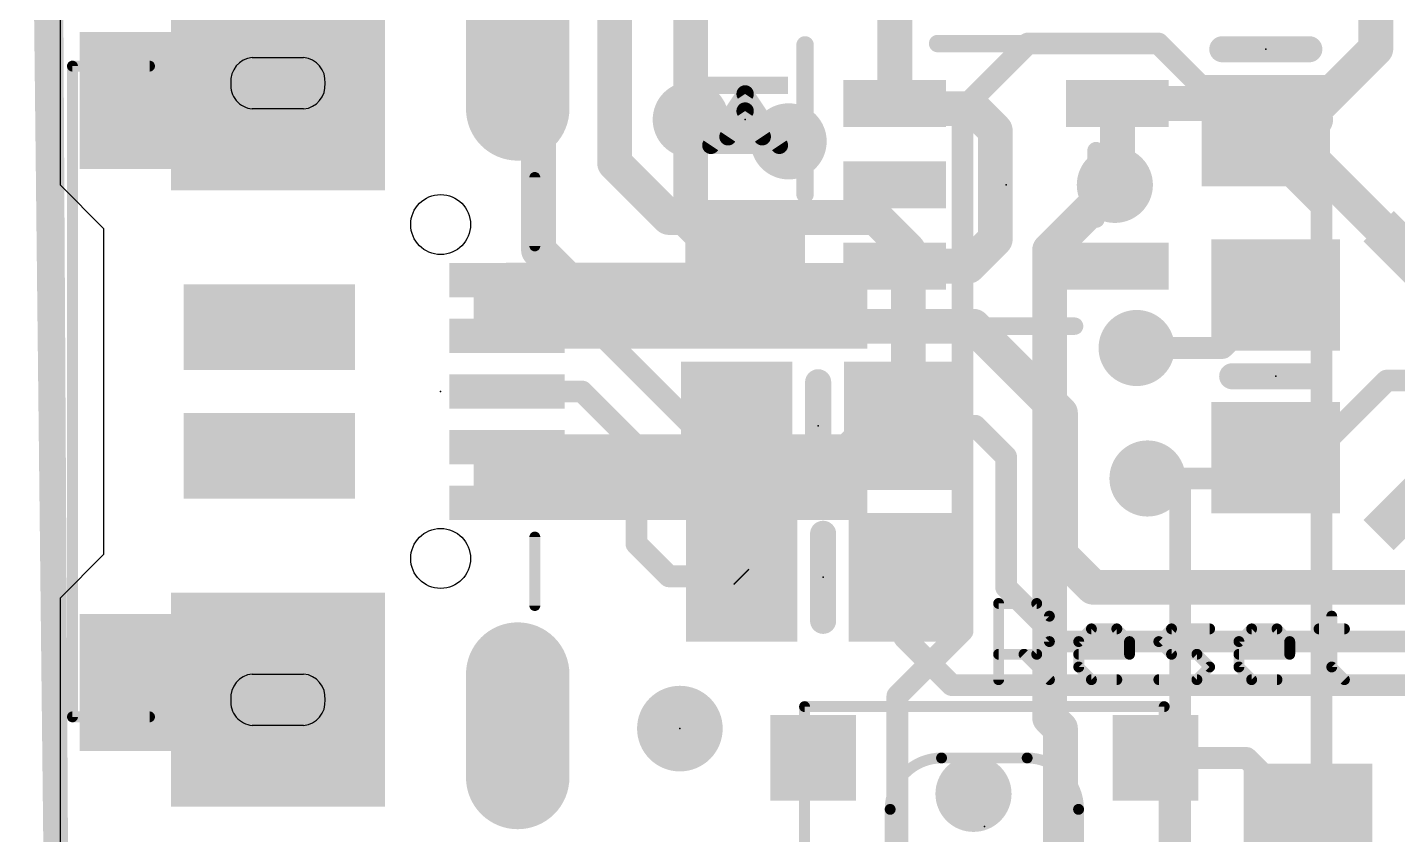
# Model space of a CAD drawing. Extents: x -10.9 to 50.9, y -4.8 to 29.4.
# Drawn here: x -0.38 to 15.62, y 6.26 to 15.68 of the extents above; entities that cross this region are included whole.
import ezdxf

# ---------------------------------------------------------------- set-up
doc = ezdxf.new("R2010")
doc.units = 0
for name, color, linetype in [('1', 12, 'CONTINUOUS'), ('16', 132, 'CONTINUOUS'), ('17', 110, 'CONTINUOUS'), ('18', 110, 'CONTINUOUS'), ('20', 53, 'CONTINUOUS'), ('21', 40, 'CONTINUOUS'), ('23', 40, 'CONTINUOUS')]:
    doc.layers.add(name, color=color, linetype=linetype)

# ---------------------------------------------------------------- blocks, each defined once
blk = doc.blocks.new('RECT')
blk.add_solid([(-0.5, -0.5), (0.5, -0.5), (-0.5, 0.5), (0.5, 0.5)])
blk = doc.blocks.new('PIE')
at = {"const_width": 0.5}
blk.add_lwpolyline([(0, -0.25, 1), (0, 0.25, 1), (0, -0.25)], format="xyb", dxfattribs=at)
blk = doc.blocks.new('OFFSETP100')
at = {"const_width": 1}
blk.add_lwpolyline([(0, 0), (1, 0)], dxfattribs=at)
at = {"const_width": 0.5}
for points in [[(0, 0.25, 1), (0, -0.25)], [(1, -0.25, 1), (1, 0.25)]]:
    blk.add_lwpolyline(points, format="xyb", dxfattribs=at)
blk = doc.blocks.new('SQUAREP')
blk.add_solid([(-0.5, -0.5), (0.5, -0.5), (-0.5, 0.5), (0.5, 0.5)])
blk = doc.blocks.new('ROUNDV')
at = {"const_width": 0.5}
blk.add_lwpolyline([(0, -0.25, 1), (0, 0.25, 1), (0, -0.25)], format="xyb", dxfattribs=at)

msp = doc.modelspace()

# ---------------------------------------------------------------- linework, layer by layer
at = {"layer": '1'}
for points, const_width in [([(-0.254, 22.86), (0, 0)], 0.254), ([(9.7489, 14.793), (9.7489, 16.2609)], 0.4064), ([(15.367, 16.256), (15.367, 15.4339)], 0.4064), ([(15.367, 15.4339), (14.5371, 14.604)], 0.4064), ([(9.8099, 14.732), (9.7489, 14.793)], 0.4064), ([(10.668, 14.732), (9.8099, 14.732)], 0.4064), ([(10.922, 14.478), (10.668, 14.732)], 0.4064), ([(12.3491, 14.793), (13.766, 14.793)], 0.4064), ([(12.3491, 14.793), (12.3491, 13.8731)], 0.4064), ([(13.766, 14.793), (14.082, 14.477)], 0.4064), ([(7.366, 14.605), (7.366, 13.39)], 0.4064), ([(14.5371, 14.604), (14.4101, 14.477)], 0.4064), ([(14.6641, 14.604), (14.5371, 14.604)], 0.4064), ([(10.922, 13.208), (10.922, 14.478)], 0.4064), ([(14.2831, 14.477), (14.082, 14.477)], 0.4064), ([(14.4101, 14.477), (14.082, 14.477)], 0.4064), ([(15.9304, 12.8298), (14.2831, 14.477)], 0.4064), ([(12.3491, 13.8731), (12.319, 13.843)], 0.4064), ([(7.366, 13.39), (8.001, 12.755)], 0.4064), ([(10.607, 12.893), (10.922, 13.208)], 0.4064), ([(9.7489, 12.893), (10.607, 12.893)], 0.4064), ([(5.22, 12.73), (8.001, 12.73)], 0.4064), ([(8.564, 12.192), (8.001, 12.755)], 0.4064), ([(8.001, 12.73), (8.001, 12.755)], 0.4064), ([(13.5776, 11.938), (14.1974, 12.5578)], 0.254), ([(10.668, 12.192), (8.564, 12.192)], 0.4064), ([(11.684, 11.176), (10.668, 12.192)], 0.4064), ([(5.22, 12.08), (6.335, 12.08)], 0.254), ([(6.335, 12.08), (7.385, 11.03)], 0.254), ([(12.573, 11.938), (13.5776, 11.938)], 0.254), ([(15.494, 11.557), (14.5948, 10.6578)], 0.254), ([(16.383, 11.557), (15.494, 11.557)], 0.254), ([(5.22, 11.43), (6.096, 11.43)], 0.254), ([(6.096, 11.43), (6.731, 10.795)], 0.254), ([(11.684, 9.525), (11.684, 11.176)], 0.4064), ([(7.385, 11.03), (7.904, 11.03)], 0.254), ([(9.804, 11.03), (10.687, 11.03)], 0.254), ([(10.687, 11.03), (11.049, 10.668)], 0.254), ([(6.731, 10.795), (6.731, 9.652)], 0.254), ([(11.049, 10.668), (11.049, 9.144)], 0.254), ([(14.1974, 10.6578), (13.9536, 10.414)], 0.254), ([(14.5948, 10.6578), (14.1974, 10.6578)], 0.254), ([(13.9536, 10.414), (12.7, 10.414)], 0.254), ([(6.731, 9.652), (7.112, 9.271)], 0.254), ([(12.065, 9.144), (11.684, 9.525)], 0.4064), ([(7.112, 9.271), (7.9505, 9.271)], 0.254), ([(7.9505, 9.271), (7.9618, 9.2597)], 0.254), ([(9.8618, 9.2597), (9.8618, 8.5532)], 0.254), ([(15.9215, 9.144), (12.065, 9.144)], 0.4064), ([(11.049, 9.144), (11.684, 8.509)], 0.254), ([(9.8618, 8.5532), (10.414, 8.001)], 0.254), ([(11.684, 8.509), (16.4179, 8.509)], 0.254), ([(10.414, 8.001), (17.0413, 8.001)], 0.254), ([(12.795, 7.15), (13.8578, 7.15)], 0.254), ([(13.8578, 7.15), (14.5746, 6.4332)], 0.254)]:
    msp.add_lwpolyline(points, dxfattribs=dict(at, const_width=const_width))
for points, const_width in [([(15.2654, 15.4339, 1), (15.4686, 15.4339)], 0.2032), ([(15.4388, 15.362, 1), (15.2952, 15.5057)], 0.2032), ([(9.6473, 14.793, 1), (9.8505, 14.793)], 0.2032), ([(9.8207, 14.8648, 1), (9.6771, 14.7212)], 0.2032), ([(9.8099, 14.8336, 1), (9.8099, 14.6304)], 0.2032), ([(9.7381, 14.6602, 1), (9.8817, 14.8038)], 0.2032), ([(10.7398, 14.8038, 1), (10.5962, 14.6602)], 0.2032), ([(10.668, 14.6304, 1), (10.668, 14.8336)], 0.2032), ([(12.3491, 14.8946, 1), (12.3491, 14.6914)], 0.2032), ([(12.4507, 14.793, 1), (12.2475, 14.793)], 0.2032), ([(13.8378, 14.8648, 1), (13.6942, 14.7212)], 0.2032), ([(13.766, 14.6914, 1), (13.766, 14.8946)], 0.2032), ([(7.4676, 14.605, 1), (7.2644, 14.605)], 0.2032), ([(14.5371, 14.7056, 1), (14.5371, 14.5024)], 0.2032), ([(14.4653, 14.6758, 1), (14.609, 14.5322)], 0.2032), ([(14.609, 14.5322, 1), (14.4653, 14.6758)], 0.2032), ([(14.6641, 14.5024, 1), (14.6641, 14.7056)], 0.2032), ([(11.0236, 14.478, 1), (10.8204, 14.478)], 0.2032), ([(10.8502, 14.4062, 1), (10.9938, 14.5498)], 0.2032), ([(14.082, 14.5786, 1), (14.082, 14.3754)], 0.2032), ([(14.082, 14.5786, 1), (14.082, 14.3754)], 0.2032), ([(14.0102, 14.4052, 1), (14.1538, 14.5488)], 0.2032), ([(14.355, 14.5488, 1), (14.2113, 14.4052)], 0.2032), ([(14.2831, 14.3754, 1), (14.2831, 14.5786)], 0.2032), ([(14.3383, 14.5488, 1), (14.482, 14.4052)], 0.2032), ([(14.4101, 14.3754, 1), (14.4101, 14.5786)], 0.2032), ([(12.2472, 13.9148, 1), (12.3908, 13.7712)], 0.2032), ([(12.2475, 13.8731, 1), (12.4507, 13.8731)], 0.2032), ([(12.4209, 13.8013, 1), (12.2773, 13.9449)], 0.2032), ([(7.2644, 13.39, 1), (7.4676, 13.39)], 0.2032), ([(7.4378, 13.4618, 1), (7.2942, 13.3182)], 0.2032), ([(10.8204, 13.208, 1), (11.0236, 13.208)], 0.2032), ([(10.9938, 13.1362, 1), (10.8502, 13.2798)], 0.2032), ([(9.7489, 12.9946, 1), (9.7489, 12.7914)], 0.2032), ([(10.5352, 12.9648, 1), (10.6788, 12.8212)], 0.2032), ([(10.607, 12.7914, 1), (10.607, 12.9946)], 0.2032), ([(5.22, 12.8316, 1), (5.22, 12.6284)], 0.2032), ([(8.1026, 12.755, 1), (7.8994, 12.755)], 0.2032), ([(7.8994, 12.73, 1), (8.1026, 12.73)], 0.2032), ([(8.0728, 12.8268, 1), (7.9292, 12.6832)], 0.2032), ([(7.9292, 12.6832, 1), (8.0728, 12.8268)], 0.2032), ([(8.001, 12.6284, 1), (8.001, 12.8316)], 0.2032), ([(14.2423, 12.5129, 1), (14.1525, 12.6027)], 0.127), ([(8.564, 12.2936, 1), (8.564, 12.0904)], 0.2032), ([(8.4922, 12.1202, 1), (8.6358, 12.2638)], 0.2032), ([(10.7398, 12.2638, 1), (10.5962, 12.1202)], 0.2032), ([(10.668, 12.0904, 1), (10.668, 12.2936)], 0.2032), ([(5.22, 12.1435, 1), (5.22, 12.0165)], 0.127), ([(6.3799, 12.1249, 1), (6.2901, 12.0351)], 0.127), ([(6.335, 12.0165, 1), (6.335, 12.1435)], 0.127), ([(12.573, 12.0015, 1), (12.573, 11.8745)], 0.127), ([(13.5327, 11.9829, 1), (13.6225, 11.8931)], 0.127), ([(13.5776, 11.8745, 1), (13.5776, 12.0015)], 0.127), ([(15.494, 11.6205, 1), (15.494, 11.4935)], 0.127), ([(15.5389, 11.5121, 1), (15.4491, 11.6019)], 0.127), ([(5.22, 11.4935, 1), (5.22, 11.3665)], 0.127), ([(6.1409, 11.4749, 1), (6.0511, 11.3851)], 0.127), ([(6.096, 11.3665, 1), (6.096, 11.4935)], 0.127), ([(11.7856, 11.176, 1), (11.5824, 11.176)], 0.2032), ([(11.6122, 11.1042, 1), (11.7558, 11.2478)], 0.2032), ([(7.385, 11.0935, 1), (7.385, 10.9665)], 0.127), ([(7.3401, 10.9851, 1), (7.4299, 11.0749)], 0.127), ([(7.904, 10.9665, 1), (7.904, 11.0935)], 0.127), ([(9.804, 11.0935, 1), (9.804, 10.9665)], 0.127), ([(10.7319, 11.0749, 1), (10.6421, 10.9851)], 0.127), ([(10.687, 10.9665, 1), (10.687, 11.0935)], 0.127), ([(6.7945, 10.795, 1), (6.6675, 10.795)], 0.127), ([(6.6861, 10.7501, 1), (6.7759, 10.8399)], 0.127), ([(11.1125, 10.668, 1), (10.9855, 10.668)], 0.127), ([(11.0041, 10.6231, 1), (11.0939, 10.7129)], 0.127), ([(14.1974, 10.7213, 1), (14.1974, 10.5943)], 0.127), ([(14.2423, 10.6129, 1), (14.1525, 10.7027)], 0.127), ([(14.5499, 10.7027, 1), (14.6397, 10.6129)], 0.127), ([(14.5948, 10.5943, 1), (14.5948, 10.7213)], 0.127), ([(12.7, 10.4775, 1), (12.7, 10.3505)], 0.127), ([(13.9087, 10.4589, 1), (13.9985, 10.3691)], 0.127), ([(13.9536, 10.3505, 1), (13.9536, 10.4775)], 0.127), ([(6.7759, 9.6969, 1), (6.6861, 9.6071)], 0.127), ([(6.6675, 9.652, 1), (6.7945, 9.652)], 0.127), ([(11.5824, 9.525, 1), (11.7856, 9.525)], 0.2032), ([(11.7558, 9.5968, 1), (11.6122, 9.4532)], 0.2032), ([(7.112, 9.3345, 1), (7.112, 9.2075)], 0.127), ([(7.0671, 9.2261, 1), (7.1569, 9.3159)], 0.127), ([(7.9954, 9.3159, 1), (7.9056, 9.2261)], 0.127), ([(7.9169, 9.2148, 1), (8.0067, 9.3046)], 0.127), ([(7.9505, 9.2075, 1), (7.9505, 9.3345)], 0.127), ([(9.9253, 9.2597, 1), (9.7983, 9.2597)], 0.127), ([(12.065, 9.2456, 1), (12.065, 9.0424)], 0.2032), ([(11.9932, 9.0722, 1), (12.1368, 9.2158)], 0.2032), ([(11.0939, 9.1889, 1), (11.0041, 9.0991)], 0.127), ([(10.9855, 9.144, 1), (11.1125, 9.144)], 0.127), ([(9.9067, 8.5981, 1), (9.8169, 8.5083)], 0.127), ([(9.7983, 8.5532, 1), (9.9253, 8.5532)], 0.127), ([(11.684, 8.5725, 1), (11.684, 8.4455)], 0.127), ([(11.6391, 8.4641, 1), (11.7289, 8.5539)], 0.127), ([(10.414, 8.0645, 1), (10.414, 7.9375)], 0.127), ([(10.3691, 7.9561, 1), (10.4589, 8.0459)], 0.127), ([(12.795, 7.2135, 1), (12.795, 7.0865)], 0.127), ([(13.9027, 7.1949, 1), (13.8129, 7.1051)], 0.127), ([(13.8578, 7.0865, 1), (13.8578, 7.2135)], 0.127), ([(14.5297, 6.3883, 1), (14.6195, 6.4781)], 0.127)]:
    msp.add_lwpolyline(points, format="xyb", dxfattribs=dict(at, const_width=const_width))
at = {"layer": '16'}
for points, const_width in [([(-0.127, 22.86), (0, 0)], 0.254), ([(7.366, 14.605), (7.366, 17.526)], 0.4064), ([(6.477, 14.097), (6.477, 17.145)], 0.4064), ([(11.303, 15.494), (10.541, 14.732)], 0.254), ([(12.827, 15.494), (11.303, 15.494)], 0.254), ([(14.732, 13.589), (12.827, 15.494)], 0.254), ([(5.588, 14.487), (5.345, 14.73)], 0.4064), ([(10.541, 14.732), (10.541, 8.636)], 0.254), ([(5.588, 13.081), (5.588, 14.487)], 0.4064), ([(7.112, 13.462), (6.477, 14.097)], 0.4064), ([(12.319, 13.843), (11.557, 13.081)], 0.4064), ([(9.525, 13.462), (7.112, 13.462)], 0.4064), ([(9.906, 13.081), (9.525, 13.462)], 0.4064), ([(14.732, 3.556), (14.732, 13.589)], 0.254), ([(6.239, 12.43), (5.588, 13.081)], 0.4064), ([(9.906, 11.43), (9.906, 13.081)], 0.4064), ([(11.557, 13.081), (11.557, 7.62)], 0.4064), ([(7.129, 12.43), (6.239, 12.43)], 0.4064), ([(8.906, 10.43), (9.906, 11.43)], 0.4064), ([(7.129, 10.43), (8.906, 10.43)], 0.4064), ([(12.954, 10.414), (12.7, 10.414)], 0.254), ([(13.081, 10.287), (12.954, 10.414)], 0.254), ([(13.081, 4.445), (13.081, 10.287)], 0.254), ([(10.541, 8.636), (9.779, 7.874)], 0.254), ([(9.779, 7.874), (9.779, 4.699)], 0.254), ([(11.557, 7.62), (11.684, 7.493)], 0.4064), ([(11.684, 7.493), (11.684, 4.445)], 0.4064)]:
    msp.add_lwpolyline(points, dxfattribs=dict(at, const_width=const_width))
for points, const_width in [([(11.303, 15.5575, 1), (11.303, 15.4305)], 0.127), ([(11.3479, 15.4491, 1), (11.2581, 15.5389)], 0.127), ([(12.8719, 15.5389, 1), (12.7821, 15.4491)], 0.127), ([(12.827, 15.4305, 1), (12.827, 15.5575)], 0.127), ([(5.4168, 14.8018, 1), (5.2732, 14.6582)], 0.2032), ([(10.6045, 14.732, 1), (10.4775, 14.732)], 0.127), ([(10.4961, 14.7769, 1), (10.5859, 14.6871)], 0.127), ([(5.6896, 14.487, 1), (5.4864, 14.487)], 0.2032), ([(5.5162, 14.4152, 1), (5.6598, 14.5588)], 0.2032), ([(7.2644, 14.605, 1), (7.4676, 14.605)], 0.2032), ([(6.5488, 14.1688, 1), (6.4052, 14.0252)], 0.2032), ([(6.3754, 14.097, 1), (6.5786, 14.097)], 0.2032), ([(12.3908, 13.7712, 1), (12.2472, 13.9148)], 0.2032), ([(7.112, 13.5636, 1), (7.112, 13.3604)], 0.2032), ([(7.0402, 13.3902, 1), (7.1838, 13.5338)], 0.2032), ([(9.5968, 13.5338, 1), (9.4532, 13.3902)], 0.2032), ([(9.525, 13.3604, 1), (9.525, 13.5636)], 0.2032), ([(14.7955, 13.589, 1), (14.6685, 13.589)], 0.127), ([(14.6871, 13.5441, 1), (14.7769, 13.6339)], 0.127), ([(5.6598, 13.1528, 1), (5.5162, 13.0092)], 0.2032), ([(10.0076, 13.081, 1), (9.8044, 13.081)], 0.2032), ([(11.6586, 13.081, 1), (11.4554, 13.081)], 0.2032), ([(5.4864, 13.081, 1), (5.6896, 13.081)], 0.2032), ([(9.8342, 13.0092, 1), (9.9778, 13.1528)], 0.2032), ([(11.4852, 13.1528, 1), (11.6288, 13.0092)], 0.2032), ([(6.239, 12.5316, 1), (6.239, 12.3284)], 0.2032), ([(6.1672, 12.3582, 1), (6.3108, 12.5018)], 0.2032), ([(7.129, 12.3284, 1), (7.129, 12.5316)], 0.2032), ([(9.8044, 11.43, 1), (10.0076, 11.43)], 0.2032), ([(9.9778, 11.3582, 1), (9.8342, 11.5018)], 0.2032), ([(7.129, 10.5316, 1), (7.129, 10.3284)], 0.2032), ([(8.8342, 10.5018, 1), (8.9778, 10.3582)], 0.2032), ([(8.906, 10.3284, 1), (8.906, 10.5316)], 0.2032), ([(12.7, 10.4775, 1), (12.7, 10.3505)], 0.127), ([(12.9989, 10.4589, 1), (12.9091, 10.3691)], 0.127), ([(12.954, 10.3505, 1), (12.954, 10.4775)], 0.127), ([(13.1445, 10.287, 1), (13.0175, 10.287)], 0.127), ([(13.0361, 10.2421, 1), (13.1259, 10.3319)], 0.127), ([(10.4775, 8.636, 1), (10.6045, 8.636)], 0.127), ([(10.5859, 8.5911, 1), (10.4961, 8.6809)], 0.127), ([(9.8425, 7.874, 1), (9.7155, 7.874)], 0.127), ([(9.7341, 7.9189, 1), (9.8239, 7.8291)], 0.127), ([(11.4554, 7.62, 1), (11.6586, 7.62)], 0.2032), ([(11.6288, 7.6918, 1), (11.4852, 7.5482)], 0.2032), ([(11.7856, 7.493, 1), (11.5824, 7.493)], 0.2032), ([(11.6122, 7.4212, 1), (11.7558, 7.5648)], 0.2032)]:
    msp.add_lwpolyline(points, format="xyb", dxfattribs=dict(at, const_width=const_width))
at = {"layer": '20'}
for p, q in [((0, 20.32), (0, 13.843)), ((2.245, 15.33), (2.845, 15.33)), ((2.845, 14.73), (2.245, 14.73)), ((0, 13.843), (0.508, 13.335)), ((0.508, 13.335), (0.508, 9.525)), ((0.508, 9.525), (0, 9.017)), ((0, 9.017), (0, 2.54)), ((2.245, 8.13), (2.845, 8.13)), ((2.845, 7.53), (2.245, 7.53))]:
    msp.add_line(p, q, dxfattribs=at)
for centre in [(4.445, 13.38), (4.445, 9.48)]:
    msp.add_circle(centre, 0.35, dxfattribs=at)
for centre, start, end in [((2.27, 15.055), 95.1944, 185.1944), ((2.82, 15.055), 354.8056, 84.8056), ((2.27, 15.005), 174.8056, 264.8056), ((2.82, 15.005), 275.1944, 5.1944), ((2.27, 7.855), 95.1944, 185.1944), ((2.82, 7.855), 354.8056, 84.8056), ((2.27, 7.805), 174.8056, 264.8056), ((2.82, 7.805), 275.1944, 5.1944)]:
    msp.add_arc(centre, 0.2761, start, end, dxfattribs=at)
at = {"layer": '21'}
for points, const_width in [([(7.301, 13.732), (7.301, 15.478)], 0.2032), ([(8.701, 15.478), (8.701, 13.732)], 0.2032), ([(11.849, 15.493), (10.249, 15.493)], 0.2032), ([(13.574, 15.427), (14.59, 15.427)], 0.3048), ([(1.045, 15.23), (0.145, 15.23)], 0.127), ([(0.145, 15.23), (0.145, 7.63)], 0.127), ([(7.601, 14.305), (8.001, 14.905)], 0.2032), ([(8.001, 14.905), (8.401, 14.305)], 0.2032), ([(7.801, 14.405), (8.001, 14.705)], 0.2032), ([(7.9513, 14.6304), (8.0507, 14.6304)], 0.2032), ([(8.001, 14.705), (8.201, 14.405)], 0.2032), ([(8.401, 14.305), (7.601, 14.305)], 0.2032), ([(8.201, 14.405), (7.801, 14.405)], 0.2032), ([(7.8158, 14.4272), (8.1862, 14.4272)], 0.2032), ([(12.099, 14.243), (12.099, 13.443)], 0.2032), ([(5.545, 13.93), (5.545, 13.13)], 0.127), ([(11.849, 12.193), (10.249, 12.193)], 0.2032), ([(8.854, 11.538), (8.854, 10.522)], 0.3048), ([(13.6894, 11.6078), (14.7054, 11.6078)], 0.3048), ([(5.545, 9.73), (5.545, 8.93)], 0.127), ([(8.9118, 9.7677), (8.9118, 8.7517)], 0.3048), ([(10.9616, 8.0645), (10.9616, 8.9543)], 0.127), ([(10.9616, 8.9543), (11.4065, 8.9543)], 0.127), ([(11.4065, 8.9543), (11.5548, 8.806)], 0.127), ([(11.5548, 8.806), (11.5548, 8.5094)], 0.127), ([(14.852, 8.806), (14.852, 8.2128)], 0.127), ([(11.8971, 8.5094), (12.0454, 8.6577)], 0.127), ([(12.0454, 8.6577), (12.342, 8.6577)], 0.127), ([(12.342, 8.6577), (12.4903, 8.5094)], 0.127), ([(12.8327, 8.5094), (12.9809, 8.6577)], 0.127), ([(12.9809, 8.6577), (13.4258, 8.6577)], 0.127), ([(13.7682, 8.5094), (13.9165, 8.6577)], 0.127), ([(13.9165, 8.6577), (14.2131, 8.6577)], 0.127), ([(14.2131, 8.6577), (14.3613, 8.5094)], 0.127), ([(14.7037, 8.6577), (15.0003, 8.6577)], 0.127), ([(11.5548, 8.5094), (11.4065, 8.3611)], 0.127), ([(11.8971, 8.2128), (11.8971, 8.5094)], 0.127), ([(12.4903, 8.5094), (12.4903, 8.3611)], 0.127), ([(12.9809, 8.3611), (12.8327, 8.5094)], 0.127), ([(13.7682, 8.2128), (13.7682, 8.5094)], 0.127), ([(14.3613, 8.5094), (14.3613, 8.3611)], 0.127), ([(11.4065, 8.3611), (10.9616, 8.3611)], 0.127), ([(11.2582, 8.3611), (11.5548, 8.0645)], 0.127), ([(12.4903, 8.3611), (11.8971, 8.3611)], 0.127), ([(13.2775, 8.3611), (12.9809, 8.3611)], 0.127), ([(13.4258, 8.2128), (13.2775, 8.3611)], 0.127), ([(14.3613, 8.3611), (13.7682, 8.3611)], 0.127), ([(12.0454, 8.0645), (11.8971, 8.2128)], 0.127), ([(13.2775, 8.0645), (13.4258, 8.2128)], 0.127), ([(13.9165, 8.0645), (13.7682, 8.2128)], 0.127), ([(14.852, 8.2128), (15.0003, 8.0645)], 0.127), ([(12.342, 8.0645), (12.0454, 8.0645)], 0.127), ([(12.8327, 8.0645), (13.2775, 8.0645)], 0.127), ([(14.2131, 8.0645), (13.9165, 8.0645)], 0.127), ([(0.145, 7.63), (1.045, 7.63)], 0.127), ([(8.695, 4.95), (8.695, 7.75)], 0.127), ([(8.695, 7.75), (12.895, 7.75)], 0.127), ([(12.895, 7.75), (12.895, 4.95)], 0.127), ([(10.295, 7.15), (11.295, 7.15)], 0.127), ([(9.695, 6.15), (9.695, 6.55)], 0.127), ([(11.895, 6.55), (11.895, 6.15)], 0.127)]:
    msp.add_lwpolyline(points, dxfattribs=dict(at, const_width=const_width))
for points, const_width in [([(7.3518, 15.478, 1), (7.2502, 15.478)], 0.1016), ([(8.7518, 15.478, 1), (8.6502, 15.478)], 0.1016), ([(10.249, 15.5438, 1), (10.249, 15.4422)], 0.1016), ([(11.849, 15.4422, 1), (11.849, 15.5438)], 0.1016), ([(13.574, 15.5032, 1), (13.574, 15.3508)], 0.1524), ([(14.59, 15.3508, 1), (14.59, 15.5032)], 0.1524), ([(0.145, 15.2618, 1), (0.145, 15.1982)], 0.0635), ([(0.1768, 15.23, 1), (0.1133, 15.23)], 0.0635), ([(1.045, 15.1982, 1), (1.045, 15.2618)], 0.0635), ([(8.0433, 14.9332, 1), (7.9587, 14.8768)], 0.1016), ([(8.0433, 14.8768, 1), (7.9587, 14.9332)], 0.1016), ([(7.9513, 14.6812, 1), (7.9513, 14.5796)], 0.1016), ([(8.0433, 14.7332, 1), (7.9587, 14.6768)], 0.1016), ([(8.0433, 14.6768, 1), (7.9587, 14.7332)], 0.1016), ([(8.0507, 14.5796, 1), (8.0507, 14.6812)], 0.1016), ([(7.601, 14.3558, 1), (7.601, 14.2542)], 0.1016), ([(7.801, 14.4558, 1), (7.801, 14.3542)], 0.1016), ([(7.7587, 14.4332, 1), (7.8433, 14.3768)], 0.1016), ([(7.8158, 14.478, 1), (7.8158, 14.3764)], 0.1016), ([(8.1587, 14.3768, 1), (8.2433, 14.4332)], 0.1016), ([(8.1862, 14.3764, 1), (8.1862, 14.478)], 0.1016), ([(8.201, 14.3542, 1), (8.201, 14.4558)], 0.1016), ([(8.401, 14.2542, 1), (8.401, 14.3558)], 0.1016), ([(7.5587, 14.3332, 1), (7.6433, 14.2768)], 0.1016), ([(8.3587, 14.2768, 1), (8.4433, 14.3332)], 0.1016), ([(12.1498, 14.243, 1), (12.0482, 14.243)], 0.1016), ([(5.5767, 13.93, 1), (5.5133, 13.93)], 0.0635), ([(7.2502, 13.732, 1), (7.3518, 13.732)], 0.1016), ([(8.6502, 13.732, 1), (8.7518, 13.732)], 0.1016), ([(12.0482, 13.443, 1), (12.1498, 13.443)], 0.1016), ([(5.5133, 13.13, 1), (5.5767, 13.13)], 0.0635), ([(10.249, 12.2438, 1), (10.249, 12.1422)], 0.1016), ([(11.849, 12.1422, 1), (11.849, 12.2438)], 0.1016), ([(8.9302, 11.538, 1), (8.7778, 11.538)], 0.1524), ([(13.6894, 11.684, 1), (13.6894, 11.5316)], 0.1524), ([(14.7054, 11.5316, 1), (14.7054, 11.684)], 0.1524), ([(8.7778, 10.522, 1), (8.9302, 10.522)], 0.1524), ([(5.5767, 9.73, 1), (5.5133, 9.73)], 0.0635), ([(8.988, 9.7677, 1), (8.8356, 9.7677)], 0.1524), ([(5.5133, 8.93, 1), (5.5767, 8.93)], 0.0635), ([(10.9934, 8.9543, 1), (10.9299, 8.9543)], 0.0635), ([(10.9616, 8.986, 1), (10.9616, 8.9225)], 0.0635), ([(11.429, 8.9767, 1), (11.384, 8.9318)], 0.0635), ([(11.4065, 8.9225, 1), (11.4065, 8.986)], 0.0635), ([(8.8356, 8.7517, 1), (8.988, 8.7517)], 0.1524), ([(11.5865, 8.806, 1), (11.523, 8.806)], 0.0635), ([(11.5323, 8.7835, 1), (11.5772, 8.8284)], 0.0635), ([(14.8837, 8.806, 1), (14.8202, 8.806)], 0.0635), ([(12.0454, 8.6894, 1), (12.0454, 8.6259)], 0.0635), ([(12.0679, 8.6352, 1), (12.023, 8.6801)], 0.0635), ([(12.3645, 8.6801, 1), (12.3196, 8.6352)], 0.0635), ([(12.342, 8.6259, 1), (12.342, 8.6894)], 0.0635), ([(12.9809, 8.6894, 1), (12.9809, 8.6259)], 0.0635), ([(13.0034, 8.6352, 1), (12.9585, 8.6801)], 0.0635), ([(13.4258, 8.6259, 1), (13.4258, 8.6894)], 0.0635), ([(13.9165, 8.6894, 1), (13.9165, 8.6259)], 0.0635), ([(13.9389, 8.6352, 1), (13.894, 8.6801)], 0.0635), ([(14.2355, 8.6801, 1), (14.1906, 8.6352)], 0.0635), ([(14.2131, 8.6259, 1), (14.2131, 8.6894)], 0.0635), ([(14.7037, 8.6894, 1), (14.7037, 8.6259)], 0.0635), ([(15.0003, 8.6259, 1), (15.0003, 8.6894)], 0.0635), ([(11.523, 8.5094, 1), (11.5865, 8.5094)], 0.0635), ([(11.5772, 8.4869, 1), (11.5323, 8.5318)], 0.0635), ([(11.9289, 8.5094, 1), (11.8654, 8.5094)], 0.0635), ([(11.8747, 8.5318, 1), (11.9196, 8.4869)], 0.0635), ([(12.5221, 8.5094, 1), (12.4586, 8.5094)], 0.0635), ([(12.4679, 8.4869, 1), (12.5128, 8.5318)], 0.0635), ([(12.8551, 8.5318, 1), (12.8102, 8.4869)], 0.0635), ([(12.8102, 8.5318, 1), (12.8551, 8.4869)], 0.0635), ([(13.7999, 8.5094, 1), (13.7364, 8.5094)], 0.0635), ([(13.7457, 8.5318, 1), (13.7906, 8.4869)], 0.0635), ([(14.3931, 8.5094, 1), (14.3296, 8.5094)], 0.0635), ([(14.3389, 8.4869, 1), (14.3838, 8.5318)], 0.0635), ([(10.9616, 8.3928, 1), (10.9616, 8.3293)], 0.0635), ([(11.2807, 8.3835, 1), (11.2358, 8.3386)], 0.0635), ([(11.384, 8.3835, 1), (11.429, 8.3386)], 0.0635), ([(11.4065, 8.3293, 1), (11.4065, 8.3928)], 0.0635), ([(11.8971, 8.3928, 1), (11.8971, 8.3293)], 0.0635), ([(12.4586, 8.3611, 1), (12.5221, 8.3611)], 0.0635), ([(12.4903, 8.3293, 1), (12.4903, 8.3928)], 0.0635), ([(12.9809, 8.3928, 1), (12.9809, 8.3293)], 0.0635), ([(12.9585, 8.3386, 1), (13.0034, 8.3835)], 0.0635), ([(13.3, 8.3835, 1), (13.2551, 8.3386)], 0.0635), ([(13.2775, 8.3293, 1), (13.2775, 8.3928)], 0.0635), ([(13.7682, 8.3928, 1), (13.7682, 8.3293)], 0.0635), ([(14.3296, 8.3611, 1), (14.3931, 8.3611)], 0.0635), ([(14.3613, 8.3293, 1), (14.3613, 8.3928)], 0.0635), ([(11.8654, 8.2128, 1), (11.9289, 8.2128)], 0.0635), ([(11.9196, 8.2352, 1), (11.8747, 8.1903)], 0.0635), ([(13.4034, 8.1903, 1), (13.4483, 8.2352)], 0.0635), ([(13.4483, 8.1903, 1), (13.4034, 8.2352)], 0.0635), ([(13.7364, 8.2128, 1), (13.7999, 8.2128)], 0.0635), ([(13.7906, 8.2352, 1), (13.7457, 8.1903)], 0.0635), ([(14.8202, 8.2128, 1), (14.8837, 8.2128)], 0.0635), ([(14.8744, 8.2352, 1), (14.8295, 8.1903)], 0.0635), ([(10.9299, 8.0645, 1), (10.9934, 8.0645)], 0.0635), ([(11.5323, 8.042, 1), (11.5772, 8.087)], 0.0635), ([(12.0454, 8.0963, 1), (12.0454, 8.0328)], 0.0635), ([(12.023, 8.042, 1), (12.0679, 8.087)], 0.0635), ([(12.342, 8.0328, 1), (12.342, 8.0963)], 0.0635), ([(12.8327, 8.0963, 1), (12.8327, 8.0328)], 0.0635), ([(13.2551, 8.087, 1), (13.3, 8.042)], 0.0635), ([(13.2775, 8.0328, 1), (13.2775, 8.0963)], 0.0635), ([(13.9165, 8.0963, 1), (13.9165, 8.0328)], 0.0635), ([(13.894, 8.042, 1), (13.9389, 8.087)], 0.0635), ([(14.2131, 8.0328, 1), (14.2131, 8.0963)], 0.0635), ([(14.9778, 8.042, 1), (15.0227, 8.087)], 0.0635), ([(0.145, 7.6618, 1), (0.145, 7.5983)], 0.0635), ([(1.045, 7.5983, 1), (1.045, 7.6618)], 0.0635), ([(8.7268, 7.75, 1), (8.6632, 7.75)], 0.0635), ([(8.695, 7.7817, 1), (8.695, 7.7183)], 0.0635), ([(12.9268, 7.75, 1), (12.8633, 7.75)], 0.0635), ([(12.895, 7.7183, 1), (12.895, 7.7817)], 0.0635), ([(0.1133, 7.63, 1), (0.1768, 7.63)], 0.0635), ([(10.295, 7.15, 0.4142), (9.695, 6.55)], 0.127), ([(10.295, 7.1818, 1), (10.295, 7.1183)], 0.0635), ([(10.295, 7.1183, 1), (10.295, 7.1818)], 0.0635), ([(11.295, 7.1818, 1), (11.295, 7.1183)], 0.0635), ([(11.895, 6.55, 0.4142), (11.295, 7.15)], 0.127), ([(11.295, 7.1183, 1), (11.295, 7.1818)], 0.0635), ([(9.7268, 6.55, 1), (9.6632, 6.55)], 0.0635), ([(9.6632, 6.55, 1), (9.7268, 6.55)], 0.0635), ([(11.9268, 6.55, 1), (11.8633, 6.55)], 0.0635), ([(11.8633, 6.55, 1), (11.9268, 6.55)], 0.0635)]:
    msp.add_lwpolyline(points, format="xyb", dxfattribs=dict(at, const_width=const_width))
at = {"layer": '23'}
for p in [(14.082, 15.427), (8.001, 14.605), (11.049, 13.843), (14.1974, 11.6078), (4.445, 11.43), (8.854, 11.03), (8.9118, 9.2597), (7.239, 7.493), (10.795, 6.35)]:
    msp.add_point(p, dxfattribs=at)

# ---------------------------------------------------------------- block references
at = {"layer": '1'}
for p, xscale, yscale, rotation in [((9.7489, 14.793), 0.55, 1.2, 270), ((12.3491, 14.793), 0.55, 1.2, 270), ((14.082, 14.477), 1.3, 1.5, 90), ((9.7489, 13.843), 0.55, 1.2, 270), ((15.9304, 12.8298), 0.5, 1.5, 45), ((9.7489, 12.893), 0.55, 1.2, 270), ((12.3491, 12.893), 0.55, 1.2, 270), ((14.1974, 12.5578), 1.3, 1.5, 90), ((5.22, 12.73), 0.4, 1.35, 270), ((5.22, 12.08), 0.4, 1.35, 270), ((5.22, 11.43), 0.4, 1.35, 270), ((14.1974, 10.6578), 1.3, 1.5, 90), ((5.22, 10.78), 0.4, 1.35, 270), ((15.9304, 10.2842), 1.5, 0.5, 45), ((5.22, 10.13), 0.4, 1.35, 270), ((14.5746, 6.4332), 1.3, 1.5, 90)]:
    msp.add_blockref('RECT', p, dxfattribs=dict(at, xscale=xscale, yscale=yscale, rotation=rotation))
for p, xscale, yscale in [((8.001, 12.755), 1.4, 1.4), ((7.904, 11.03), 1.3, 1.5), ((9.804, 11.03), 1.3, 1.5), ((7.9618, 9.2597), 1.3, 1.5), ((9.8618, 9.2597), 1.3, 1.5)]:
    msp.add_blockref('RECT', p, dxfattribs=dict(at, xscale=xscale, yscale=yscale))
at = {"layer": '1', "xscale": 2}
for p in [(2.445, 12.18), (2.445, 10.68)]:
    msp.add_blockref('RECT', p, dxfattribs=at)
at = {"layer": '1'}
msp.add_blockref('PIE', (7.239, 7.493), dxfattribs=at)
at = {"layer": '1', "rotation": 180}
for p in [(8.795, 7.15), (12.795, 7.15)]:
    msp.add_blockref('RECT', p, dxfattribs=at)
at = {"layer": '16', "xscale": 3.4, "yscale": 1.6, "rotation": 180}
for p in [(1.929, 14.83), (1.929, 8.03)]:
    msp.add_blockref('RECT', p, dxfattribs=at)
at = {"layer": '16', "yscale": 4.6, "rotation": 270}
for p in [(7.129, 12.43), (7.129, 10.43)]:
    msp.add_blockref('RECT', p, dxfattribs=at)
at = {"layer": '17', "xscale": 1.208, "yscale": 1.208}
for p, rotation in [((5.345, 14.73), 90), ((5.345, 14.73), 90), ((5.345, 8.13), 270), ((5.345, 8.13), 270)]:
    msp.add_blockref('OFFSETP100', p, dxfattribs=dict(at, rotation=rotation))
at = {"layer": '17', "xscale": 2.5, "yscale": 2.5}
for p in [(2.545, 15.03), (2.545, 15.03), (2.545, 7.83), (2.545, 7.83)]:
    msp.add_blockref('SQUAREP', p, dxfattribs=at)
at = {"layer": '18', "xscale": 0.889, "yscale": 0.889}
for p in [(7.366, 14.605), (7.366, 14.605), (8.509, 14.351), (8.509, 14.351), (12.319, 13.843), (12.319, 13.843), (12.573, 11.938), (12.573, 11.938), (12.7, 10.414), (12.7, 10.414), (10.668, 6.731), (10.668, 6.731)]:
    msp.add_blockref('ROUNDV', p, dxfattribs=at)
at = {"layer": '21', "xscale": 0.2, "rotation": 270}
msp.add_blockref('RECT', (8.001, 15.005), dxfattribs=at)

doc.saveas('drawing.dxf')
